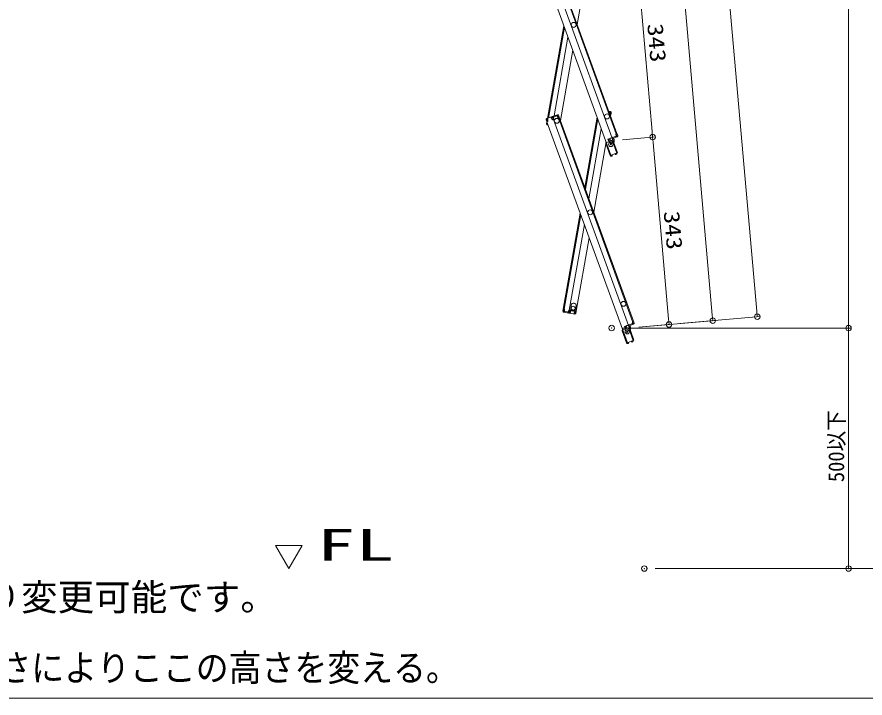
# Model space of a CAD drawing. Units: millimetres, scale not verified. Extents: x -2000 to 2000, y -1385 to 1385.
# Drawn here: x -525 to 247, y -1385 to -764 of the extents above; entities that cross this region are included whole.
import ezdxf
from ezdxf.enums import TextEntityAlignment as Align

# ---------------------------------------------------------------- set-up
doc = ezdxf.new("R2010")
doc.units = ezdxf.units.MM
doc.header["$LTSCALE"] = 10
doc.header["$PDMODE"] = 32
doc.header["$PDSIZE"] = 5
for name, color, linetype, lineweight in [('0-0_zumenwaku', 6, 'Continuous', 9), ('0-1_moji', 2, 'Continuous', 9), ('0-F_0', 7, 'Continuous', 9), ('1-4_sunpou', 1, 'Continuous', 9), ('1-5_DEFPOINTS', 7, 'Continuous', 9)]:
    doc.layers.add(name, color=color, linetype=linetype, lineweight=lineweight)
doc.styles.add('ＭＳ ゴシック', font='')
doc.styles.add('ＭＳ Ｐゴシック', font='')
doc.styles.get('ＭＳ ゴシック').set_extended_font_data('MS Gothic')
doc.styles.get('ＭＳ Ｐゴシック').set_extended_font_data('MS PGothic')

# ---------------------------------------------------------------- blocks, each defined once
blk = doc.blocks.new('_ORIGIN')
at = {"layer": '0-F_0', "color": 1}
blk.add_line((0, 0), (-10, 0), dxfattribs=at)
blk.add_circle((0, 0), 5, dxfattribs=at)

msp = doc.modelspace()

# ---------------------------------------------------------------- linework, layer by layer
at = {"layer": '0-0_zumenwaku'}
msp.add_lwpolyline([(-1999.73, -1384.99), (2000.27, -1384.99), (2000.27, 1385.01), (-1999.73, 1385.01)], close=True, dxfattribs=at)
at = {"layer": '0-F_0'}
for p, q in [((-51.58, -686.85), (21.7, -888.18)), ((-47.12, -685.23), (20.47, -870.91)), ((-46.37, -684.96), (21.22, -870.64)), ((-57.55, -689.03), (15.73, -890.36)), ((-3.67, -707.3), (-14.95, -771.27)), ((-42.1, -856.72), (-27.22, -772.34)), ((-41.23, -856.4), (-26.68, -773.85)), ((-36.08, -854.52), (-23.43, -782.77)), ((-30.36, -858.67), (-19.08, -794.71)), ((-38.33, -855.34), (-42.79, -856.97)), ((-41.86, -857.69), (-42.21, -856.75)), ((-38.58, -856.5), (-38.92, -855.56)), ((-38.06, -856.1), (-38.64, -856.31)), ((-38.58, -856.5), (-37.58, -858)), ((-38.06, -856.1), (-37.48, -857.69)), ((-33.11, -853.45), (-37.58, -855.07)), ((-37.48, -857.69), (-36.72, -857.42)), ((-32.84, -854.2), (-37.3, -855.82)), ((-37.3, -855.82), (-36.72, -857.42)), ((-37.3, -855.82), (-36.72, -857.42)), ((-37.07, -856.48), (-36.72, -857.42)), ((-36.72, -855.61), (-36.99, -854.86)), ((-36.48, -855.52), (-36.76, -854.77)), ((-36.65, -855.8), (-36.72, -855.61)), ((-36.65, -855.8), (-36.45, -857.59)), ((-33.66, -854.5), (-33.94, -853.74)), ((-33.43, -854.41), (-33.7, -853.66)), ((-33.36, -854.6), (-33.43, -854.41)), ((-33.36, -854.6), (-32.36, -856.1)), ((-32.84, -854.2), (-32.26, -855.79)), ((-32.36, -856.1), (-31.42, -855.76)), ((-32.26, -855.79), (-31.51, -855.52)), ((-32.17, -856.03), (35.41, -1041.71)), ((-32.09, -853.92), (-31.51, -855.52)), ((-31.42, -855.76), (36.16, -1041.44)), ((3.13, -855.74), (-8.15, -919.7)), ((-7.6, -921.21), (3.68, -857.24)), ((13.76, -850.16), (15.34, -850.44)), ((14.55, -851.32), (14.72, -850.33)), ((14.55, -851.32), (14.62, -852.52)), ((15.2, -851.23), (14.58, -851.12)), ((14.85, -853.15), (15.65, -853.29)), ((15.2, -851.23), (14.9, -852.9)), ((14.9, -852.9), (15.69, -853.04)), ((15.86, -852.06), (15.4, -854.67)), ((15.99, -851.37), (15.69, -853.04)), ((15.86, -852.06), (15.69, -853.04)), ((15.86, -852.06), (15.69, -853.04)), ((-43.27, -857.99), (-42.69, -859.59)), ((-43.03, -858.65), (-42.69, -859.59)), ((-42.96, -861.58), (-42.66, -859.9)), ((-42.84, -860.89), (-42.66, -859.9)), ((-41.94, -859.32), (-42.69, -859.59)), ((-42.66, -859.9), (-42.6, -859.56)), ((-42.57, -859.92), (-42.66, -859.9)), ((-41.67, -859.48), (-42.6, -859.83)), ((-42.6, -859.83), (30.67, -1061.16)), ((-42.52, -857.72), (-41.93, -857.51)), ((-42.52, -857.72), (-41.94, -859.32)), ((-42.36, -858.17), (-42.26, -857.63)), ((-42.31, -862.5), (-41.58, -862.63)), ((-42.17, -861.72), (-42.09, -861.25)), ((-42.17, -861.72), (-41.9, -861.76)), ((-41.86, -857.69), (-41.67, -859.48)), ((-41.66, -862.42), (-41.69, -862.61)), ((-36.45, -857.59), (-37.58, -858)), ((-36.45, -857.59), (-36.64, -857.65)), ((-36.64, -857.65), (36.64, -1058.98)), ((6.93, -866.17), (-4.35, -930.13)), ((21.13, -872.75), (17.14, -874.2)), ((20.48, -872.77), (20.55, -872.96)), ((20.55, -871.15), (21.3, -870.87)), ((21.13, -872.75), (20.55, -871.15)), ((21.88, -872.47), (21.3, -870.87)), ((21.3, -870.87), (21.65, -871.81)), ((11.27, -878.1), (-0.01, -942.07)), ((14.63, -875.11), (12.98, -875.71)), ((12.98, -875.71), (13.77, -877.87)), ((15.14, -876.52), (13.49, -877.12)), ((14.63, -875.11), (15.41, -877.28)), ((17.07, -874.01), (16.6, -874.18)), ((16.94, -875.12), (21.7, -888.18)), ((17.07, -874.01), (17.41, -874.95)), ((20.48, -872.99), (17.14, -874.2)), ((21.41, -873.5), (17.41, -874.95)), ((20.31, -873.05), (20.58, -873.8)), ((20.55, -872.96), (20.82, -873.71)), ((21.7, -888.18), (15.73, -890.36)), ((15.02, -890.45), (15.68, -890.21)), ((15.84, -890.37), (15.82, -890.32)), ((16.67, -890.3), (15.84, -890.37)), ((16.49, -891.12), (15.91, -891.17)), ((16.49, -891.12), (16.71, -890.84)), ((16.67, -890.3), (16.71, -890.84)), ((19.53, -889.25), (20.21, -888.78)), ((19.53, -889.25), (19.85, -889.7)), ((19.85, -889.7), (20.2, -889.77)), ((20.21, -888.78), (20.19, -888.73)), ((20.2, -889.77), (20.67, -889.43)), ((20.96, -888.5), (20.95, -888.46)), ((-27.68, -1030.46), (-12.28, -943.14)), ((-26.89, -1030.6), (-11.73, -944.64)), ((-22.21, -1031.42), (-8.48, -953.57)), ((-15.96, -1032.52), (-4.14, -965.51)), ((-20.48, -1026.9), (-20.98, -1029.76)), ((-28.02, -1032.38), (-27.72, -1030.7)), ((-27.89, -1031.69), (-27.72, -1030.7)), ((-26.93, -1030.84), (-27.72, -1030.7)), ((-26.69, -1030.63), (-27.68, -1030.46)), ((-27.37, -1033.3), (-22.69, -1034.13)), ((-27.23, -1032.52), (-26.93, -1030.84)), ((-27.23, -1032.52), (-22.55, -1033.34)), ((-26.61, -1032.62), (-26.75, -1033.41)), ((-26.58, -1032.43), (-26.69, -1030.63)), ((-26.58, -1032.43), (-26.61, -1032.62)), ((-26.37, -1032.67), (-26.5, -1033.46)), ((-23.41, -1033.19), (-23.55, -1033.98)), ((-23.17, -1033.23), (-23.3, -1034.02)), ((-23.13, -1033.03), (-23.17, -1033.23)), ((-23.13, -1033.03), (-22.41, -1031.39)), ((-22.55, -1033.34), (-22.25, -1031.67)), ((-22.55, -1033.34), (-22.25, -1031.67)), ((-22.55, -1033.34), (-22.25, -1031.67)), ((-22.43, -1032.65), (-22.25, -1031.67)), ((-22.41, -1031.39), (-21.23, -1031.59)), ((-22.41, -1031.39), (-22.21, -1031.42)), ((-21.47, -1031.81), (-22.25, -1031.67)), ((-21.9, -1034.27), (-17.22, -1035.09)), ((-21.76, -1033.48), (-21.47, -1031.81)), ((-21.76, -1033.48), (-21.15, -1033.59)), ((-21.11, -1033.39), (-21.29, -1034.38)), ((-21.11, -1033.39), (-21.23, -1031.59)), ((-17.66, -1034), (-17.84, -1034.98)), ((-17.08, -1034.3), (-17.7, -1034.2)), ((-17.66, -1034), (-16.94, -1032.35)), ((-17.08, -1034.3), (-16.79, -1032.63)), ((-16.94, -1032.35), (-15.96, -1032.52)), ((-16.79, -1032.63), (-16, -1032.77)), ((-16.55, -1030.54), (-16.04, -1027.68)), ((-16.3, -1034.44), (-16, -1032.77)), ((-16.17, -1033.75), (-16, -1032.77)), ((-16.17, -1033.75), (-16, -1032.77)), ((35.49, -1041.95), (36.25, -1041.67)), ((36.08, -1043.55), (35.49, -1041.95)), ((36.83, -1043.27), (36.25, -1041.67)), ((36.25, -1041.67), (36.59, -1042.61)), ((29.96, -1061.25), (26.05, -1050.49)), ((29.57, -1045.91), (27.92, -1046.51)), ((27.92, -1046.51), (28.71, -1048.67)), ((30.08, -1047.32), (28.44, -1047.92)), ((29.57, -1045.91), (30.36, -1048.08)), ((32.01, -1044.81), (31.54, -1044.98)), ((31.89, -1045.92), (36.64, -1058.98)), ((32.01, -1044.81), (32.36, -1045.75)), ((36.08, -1043.55), (32.08, -1045)), ((35.42, -1043.78), (32.08, -1045)), ((36.35, -1044.3), (32.36, -1045.75)), ((35.25, -1043.84), (35.53, -1044.6)), ((35.42, -1043.57), (35.49, -1043.76)), ((35.49, -1043.76), (35.76, -1044.51)), ((29.96, -1061.25), (30.62, -1061.01)), ((30.03, -1061.44), (29.96, -1061.25)), ((36.64, -1058.98), (30.67, -1061.16)), ((30.78, -1061.17), (30.77, -1061.12)), ((31.61, -1061.1), (30.78, -1061.17)), ((31.43, -1061.91), (30.85, -1061.96)), ((31.43, -1061.91), (31.66, -1061.64)), ((31.61, -1061.1), (31.66, -1061.64)), ((34.48, -1060.05), (35.15, -1059.58)), ((34.48, -1060.05), (34.79, -1060.5)), ((34.79, -1060.5), (35.14, -1060.56)), ((35.15, -1059.58), (35.14, -1059.53)), ((35.14, -1060.56), (35.61, -1060.23)), ((35.91, -1059.3), (35.89, -1059.26))]:
    msp.add_line(p, q, dxfattribs=at)
for points in [[(20.48, -872.77), (20.28, -870.98), (21.22, -870.64)], [(15.09, -890.64), (15.02, -890.45), (11.1, -879.69)], [(35.42, -1043.57), (35.22, -1041.78), (36.16, -1041.44)]]:
    msp.add_lwpolyline(points, dxfattribs=at)
for centre, radius in [((-18.23, -771.55), 2.25), ((-33.64, -858.96), 2.25), ((-33.64, -858.96), 2.25), ((12.13, -854.95), 2.25), ((15.62, -880.39), 2), ((15.62, -880.39), 0.6), ((-3.28, -942.35), 2.25), ((27.07, -1025.75), 2.25), ((-18.69, -1029.76), 1.8), ((30.56, -1051.19), 2), ((30.56, -1051.19), 0.6)]:
    msp.add_circle(centre, radius, dxfattribs=at)
for centre, radius, start, end in [((-42.52, -857.72), 0.8, 110, 200), ((-38.06, -856.1), 0.8, 20, 110), ((-37.3, -855.82), 0.8, 110, 140), ((-32.84, -854.2), 0.8, 20, 110), ((15.2, -851.23), 0.8, 350, 80), ((-42.17, -861.72), 0.8, 170, 260), ((21.13, -872.75), 0.8, 290, 20), ((11.86, -879.42), 0.8, 117.18076, 200), ((15.84, -890.37), 0.8, 200, 275), ((20.21, -888.78), 0.8, 305, 20), ((-18.26, -1027.29), 2.25, 350, 170), ((-27.23, -1032.52), 0.8, 170, 260), ((-22.55, -1033.34), 0.8, 260, 290), ((-21.76, -1033.48), 0.8, 170, 260), ((-18.76, -1030.15), 2.25, 170, 350), ((-17.08, -1034.3), 0.8, 260, 350), ((26.8, -1050.22), 0.8, 117.18076, 200), ((36.08, -1043.55), 0.8, 290, 20), ((30.78, -1061.17), 0.8, 200, 275), ((35.15, -1059.58), 0.8, 305, 20)]:
    msp.add_arc(centre, radius, start, end, dxfattribs=at)
at = {"layer": '1-4_sunpou'}
for p, q in [((148.55, -1032.5), (-19.59, 873.81)), ((232.16, 859.47), (232.16, -1042.85)), ((-40.53, 661.95), (108.03, -1036.1)), ((39.17, -707.95), (53.24, -868.79)), ((26.19, -876.18), (56.17, -873.55)), ((26.19, -876.18), (56.17, -873.55)), ((54.11, -878.75), (68.18, -1039.59)), ((41.13, -1046.98), (110.96, -1040.87)), ((78.58, -1043.69), (151.48, -1037.26)), ((26.36, -1047.83), (234.66, -1047.83)), ((41.13, -1046.98), (71.11, -1044.35)), ((41.17, -1047.85), (234.66, -1047.85)), ((232.16, -1052.83), (232.16, -1261.97)), ((56, -1266.97), (274.66, -1266.97)), ((56.11, -1266.97), (234.66, -1266.97))]:
    msp.add_line(p, q, dxfattribs=at)
at = {"layer": '1-4_sunpou', "color": 7}
msp.add_line((-277.75, -1266.93), (-289.89, -1245.9), dxfattribs=at)
msp.add_lwpolyline([(-277.75, -1266.93), (-265.61, -1245.9), (-289.89, -1245.9)], dxfattribs=at)
at = {"layer": '1-5_DEFPOINTS'}
for p, q in [((15.95, -877.08), (11.58, -878.67)), ((20.95, -888.46), (16.98, -877.56)), ((30.9, -1047.88), (26.53, -1049.47)), ((35.89, -1059.26), (31.92, -1048.36))]:
    msp.add_line(p, q, dxfattribs=at)
for centre in [(16.23, -877.83), (31.17, -1048.63)]:
    msp.add_arc(centre, 0.8, 20, 110.00175, dxfattribs=at)
for p in [(53.68, -873.77), (16.23, -877.05), (16.23, -877.05), (68.62, -1044.57), (68.62, -1044.57), (108.47, -1041.08), (16.36, -1047.83), (31.17, -1047.85), (31.17, -1047.85), (31.17, -1047.85), (232.16, -1047.85), (46, -1266.97), (46.11, -1266.97), (232.16, -1266.97)]:
    msp.add_point(p, dxfattribs=at)

# ---------------------------------------------------------------- block references
at = {"layer": '1-4_sunpou', "xscale": 0.5, "yscale": 0.5}
for p, rotation in [((53.68, -873.77), 275), ((53.68, -873.77), 95), ((148.99, -1037.48), 275.04039), ((68.62, -1044.57), 275), ((108.47, -1041.08), 275), ((232.16, -1047.85), 270), ((232.16, -1047.83), 90), ((232.16, -1266.97), 270)]:
    msp.add_blockref('_ORIGIN', p, dxfattribs=dict(at, rotation=rotation))

# ---------------------------------------------------------------- texts
at = {"layer": '0-1_moji'}
for s, height, style, width, p in [('FL', 28.86, 'ＭＳ ゴシック', 1.8, (-252.37, -1268.48)), ('※2印は変動寸法。既存収納ケースやスラブの厚さによりここの高さを変える。', 24.4, 'ＭＳ Ｐゴシック', 0.9, (-1187.21, -1376.9))]:
    msp.add_text(s, height=height, dxfattribs=dict(at, style=style, width=width)).set_placement(p, align=Align.BOTTOM_LEFT)
at = {"layer": '0-1_moji', "style": 'ＭＳ Ｐゴシック'}
msp.add_text('※印寸法及び開口寸法は既存製品寸法により変更可能です。', height=24.4, dxfattribs=at).set_placement((-1187.21, -1312.56), align=Align.BOTTOM_LEFT)
at = {"layer": '1-4_sunpou', "color": 2, "style": 'ＭＳ ゴシック'}
for s, height, rotation, width, p in [('343', 14.44, 275, 1.2, (44.44, -771.32)), ('343', 14.44, 275, 1.2, (59.38, -942.12)), ('500以下', 14.43, 90, 0.95, (232.44, -1188.2))]:
    msp.add_text(s, height=height, rotation=rotation, dxfattribs=dict(at, width=width)).set_placement(p, align=Align.BOTTOM_LEFT)

doc.saveas('drawing.dxf')
